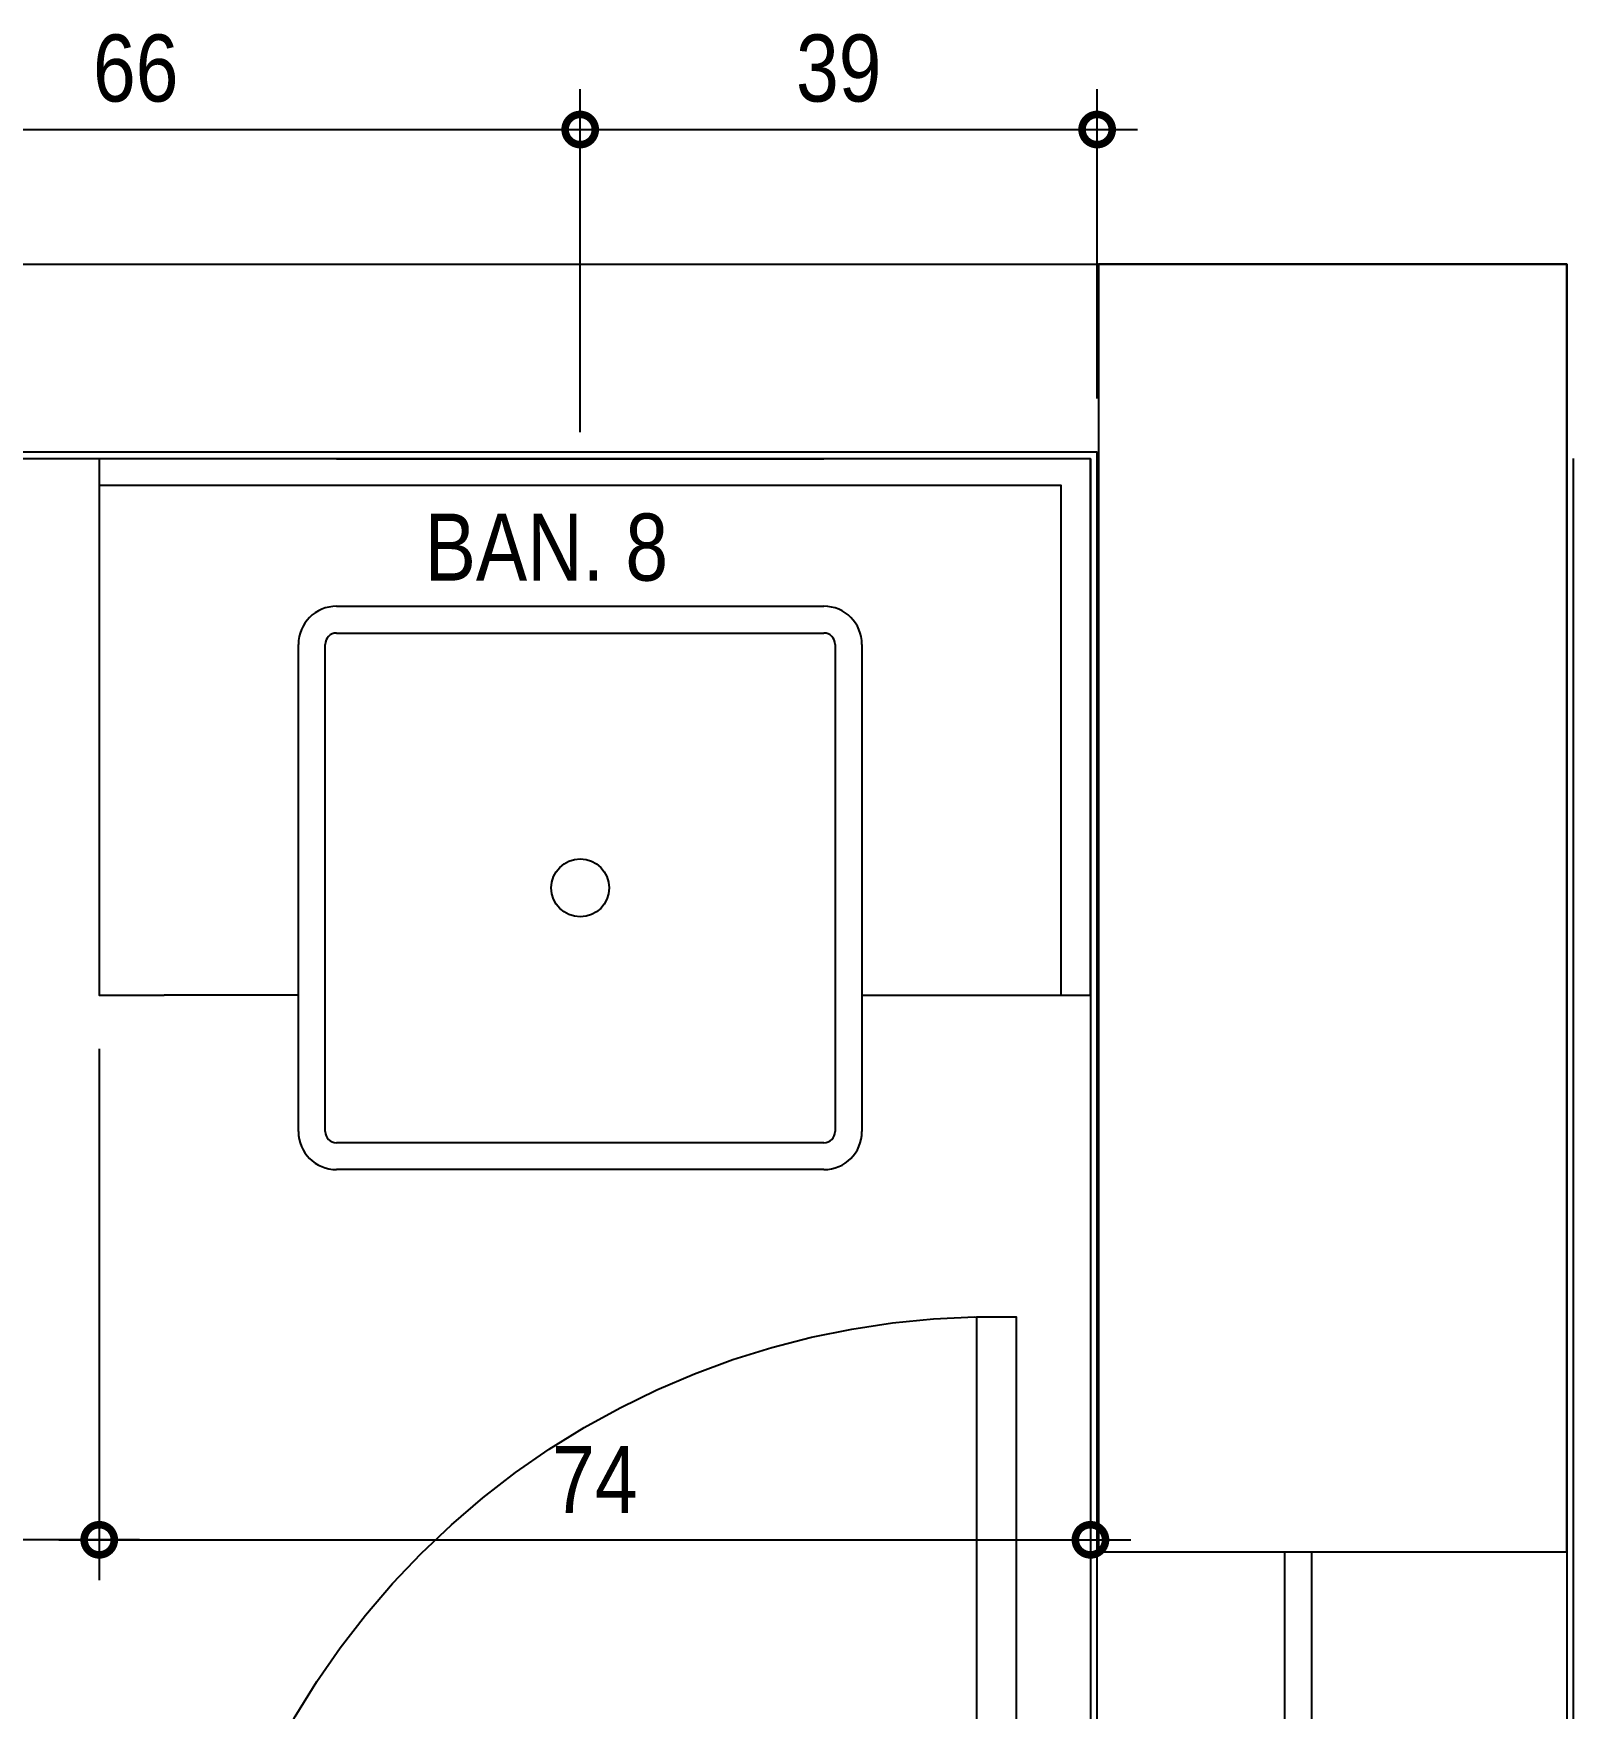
# Model space of a CAD drawing. Header units: metres. Extents: x 3 to 168, y -142 to 28.
# Drawn here: x 61.859 to 63.007, y -79.797 to -78.549 of the extents above; entities that cross this region are included whole.
import ezdxf

# ---------------------------------------------------------------- set-up
doc = ezdxf.new("R2010")
doc.units = ezdxf.units.M
doc.linetypes.add('DASHEDX2', pattern=[1.5, 1, -0.5])
for name, color, linetype in [('ARQ-ALV ACAB', 4, 'Continuous'), ('ARQ-ALV OSSO', 5, 'Continuous'), ('ARQ-CAX @ 1', 1, 'Continuous'), ('ARQ-DIM', 2, 'Continuous'), ('ARQ-HID', 2, 'Continuous'), ('ARQ-PRJ', 7, 'DASHEDX2'), ('ARQ-TXT', 2, 'Continuous')]:
    doc.layers.add(name, color=color, linetype=linetype)
doc.styles.add('Adesa', font='ARIALN.TTF')
doc.dimstyles.new('ADESA 1-0025', dxfattribs={"dimtxt": 0.05, "dimasz": 0.045, "dimexe": 0.03, "dimexo": 0.04, "dimgap": 0.02, "dimtad": 1, "dimtoh": 1, "dimdec": 0, "dimlfac": 100, "dimzin": 4, "dimtxsty": 'Adesa', "dimblk": 'DOTSMALL', "dimcen": 1, "dimdle": 0.03, "dimclrd": 1, "dimclre": 1, "dimclrt": 256, "dimazin": 1, "dimtm": 1e-09, "dimtfac": 1, "dimtdec": 0, "dimtix": 1, "dimtmove": 2, "dimatfit": 0, "dimldrblk": 'DOTSMALL', "dimfxl": 0.8, "dimtvp": 2, "dimtolj": 1, "dimtzin": 0, "dimarcsym": 0})

# ---------------------------------------------------------------- blocks, each defined once
blk = doc.blocks.new('ARQ-HID-CUBA Q')
for points in [[(-0.1816, 0), (0.1816, 0)], [(-0.1816, -0.11), (0.1816, -0.11)], [(-0.1816, -0.13), (0.1816, -0.13)], [(-0.21, -0.5016), (-0.21, -0.1384)], [(-0.19, -0.5016), (-0.19, -0.1384)], [(0.19, -0.1384), (0.19, -0.5016)], [(0.21, -0.1384), (0.21, -0.5016)], [(-0.21, -0.4), (-0.31, -0.4)], [(0.21, -0.4), (0.31, -0.4)], [(0.1816, -0.51), (-0.1816, -0.51)], [(0.1816, -0.53), (-0.1816, -0.53)], [(0.1816, -0.53), (-0.1816, -0.53)]]:
    blk.add_lwpolyline(points)
blk.add_circle((0, -0.32), 0.0216)
for centre, radius, start, end in [((-0.1816, -0.1384), 0.0284, 90, 180), ((0.1816, -0.1384), 0.0284, 0, 90), ((-0.1816, -0.1384), 0.0084, 90, 180), ((0.1816, -0.1384), 0.0084, 0, 90), ((-0.1816, -0.5016), 0.0284, 180, 270), ((-0.1816, -0.5016), 0.0084, 180, 270), ((0.1816, -0.5016), 0.0284, 270, 0), ((0.1816, -0.5016), 0.0084, 270, 0)]:
    blk.add_arc(centre, radius, start, end)
blk = doc.blocks.new('*U186')
for points in [[(-0.665, 0.01), (-0.615, 0.01), (-0.615, 0), (-0.665, 0)], [(0.045, 0.01), (-0.005, 0.01), (-0.005, 0), (0.045, 0)], [(-0.675, -0.16), (-0.625, -0.16), (-0.625, -0.15), (-0.675, -0.15)], [(0, -0.15), (0, -0.77), (-0.03, -0.77), (-0.03, -0.15)], [(0.055, -0.16), (0.005, -0.16), (0.005, -0.15), (0.055, -0.15)]]:
    blk.add_lwpolyline(points, close=True)
for points in [[(-0.66, -0.15), (-0.62, -0.15), (-0.62, -0.12), (-0.61, -0.12), (-0.61, 0), (-0.645, 0), (-0.645, -0.15)], [(0.04, -0.15), (0, -0.15), (0, -0.12), (-0.01, -0.12), (-0.01, 0), (0.025, 0), (0.025, -0.15)]]:
    blk.add_lwpolyline(points)
at = {"layer": 'ARQ-PRJ'}
blk.add_arc((-0.0179, -0.1679), 0.6024, 178.2986, 271.7014, dxfattribs=at)
blk = doc.blocks.new('_DotSmall')
at = {"color": 0, "linetype": 'ByBlock', "const_width": 0.5}
blk.add_lwpolyline([(-0.0625, 0, 1), (0.0625, 0, 1)], format="xyb", close=True, dxfattribs=at)
blk = doc.blocks.new('*D212')
at = {"layer": 'ARQ-DIM', "color": 1, "lineweight": -2, "transparency": 16777216}
for p, q in [((62.2669, -78.8457), (62.2669, -78.5902)), ((62.6522, -78.8206), (62.6522, -78.5902)), ((62.2369, -78.6202), (62.6822, -78.6202))]:
    blk.add_line(p, q, dxfattribs=at)
at = {"layer": 'Defpoints', "color": 0, "transparency": 16777216}
for p in [(62.6522, -78.6202), (62.6522, -78.8606, 0), (62.2669, -78.8857, 0)]:
    blk.add_point(p, dxfattribs=at)
at = {"layer": 'ARQ-DIM', "color": 1, "lineweight": -2, "transparency": 16777216, "xscale": 0.045, "yscale": 0.045, "zscale": 0.045, "rotation": 180}
blk.add_blockref('_DotSmall', (62.2669, -78.6202), dxfattribs=at)
at = {"layer": 'ARQ-DIM', "color": 1, "lineweight": -2, "transparency": 16777216, "xscale": 0.045, "yscale": 0.045, "zscale": 0.045}
blk.add_blockref('_DotSmall', (62.6522, -78.6202), dxfattribs=at)
at = {"layer": 'ARQ-DIM', "transparency": 16777216, "insert": (62.4596, -78.5747), "char_height": 0.05, "attachment_point": 5, "style": 'Adesa'}
blk.add_mtext('\\A1;39', dxfattribs=at)
blk = doc.blocks.new('*D214')
at = {"layer": 'ARQ-DIM', "color": 1, "lineweight": -2, "transparency": 16777216}
for p, q in [((61.6043, -78.7109), (61.6043, -78.5902)), ((62.2669, -78.7109), (62.2669, -78.5902)), ((61.5743, -78.6202), (62.2969, -78.6202))]:
    blk.add_line(p, q, dxfattribs=at)
at = {"layer": 'Defpoints', "color": 0, "transparency": 16777216}
for p in [(62.2669, -78.6202), (61.6043, -78.7509), (62.2669, -78.7509)]:
    blk.add_point(p, dxfattribs=at)
at = {"layer": 'ARQ-DIM', "color": 1, "lineweight": -2, "transparency": 16777216, "xscale": 0.045, "yscale": 0.045, "zscale": 0.045, "rotation": 180}
blk.add_blockref('_DotSmall', (61.6043, -78.6202), dxfattribs=at)
at = {"layer": 'ARQ-DIM', "color": 1, "lineweight": -2, "transparency": 16777216, "xscale": 0.045, "yscale": 0.045, "zscale": 0.045}
blk.add_blockref('_DotSmall', (62.2669, -78.6202), dxfattribs=at)
at = {"layer": 'ARQ-DIM', "transparency": 16777216, "insert": (61.9356, -78.5747), "char_height": 0.05, "attachment_point": 5, "style": 'Adesa'}
blk.add_mtext('\\A1;66', dxfattribs=at)
blk = doc.blocks.new('*D215')
at = {"layer": 'ARQ-DIM', "color": 1, "lineweight": -2, "transparency": 16777216}
for p, q in [((61.3084, -79.3056), (61.3084, -79.7016)), ((61.9084, -79.3056), (61.9084, -79.7016)), ((61.9384, -79.6716), (61.2784, -79.6716))]:
    blk.add_line(p, q, dxfattribs=at)
at = {"layer": 'Defpoints', "color": 0, "transparency": 16777216}
for p in [(61.3084, -79.2656), (61.9084, -79.2656), (61.3084, -79.6716)]:
    blk.add_point(p, dxfattribs=at)
at = {"layer": 'ARQ-DIM', "color": 1, "lineweight": -2, "transparency": 16777216, "xscale": 0.045, "yscale": 0.045, "zscale": 0.045, "rotation": 180}
blk.add_blockref('_DotSmall', (61.3084, -79.6716), dxfattribs=at)
at = {"layer": 'ARQ-DIM', "color": 1, "lineweight": -2, "transparency": 16777216, "xscale": 0.045, "yscale": 0.045, "zscale": 0.045}
blk.add_blockref('_DotSmall', (61.9084, -79.6716), dxfattribs=at)
at = {"layer": 'ARQ-DIM', "transparency": 16777216, "insert": (61.6084, -79.6261), "char_height": 0.05, "width": 0.001722, "attachment_point": 5, "style": 'Adesa'}
blk.add_mtext('\\A1;60 - 60 mín.', dxfattribs=at)
blk = doc.blocks.new('*D216')
at = {"layer": 'ARQ-DIM', "color": 1, "lineweight": -2, "transparency": 16777216}
for p, q in [((61.9084, -79.3056), (61.9084, -79.7016)), ((62.6472, -79.3056), (62.6472, -79.7016)), ((61.8784, -79.6716), (62.6772, -79.6716))]:
    blk.add_line(p, q, dxfattribs=at)
at = {"layer": 'Defpoints', "color": 0, "transparency": 16777216}
for p in [(61.9084, -79.2656), (62.6472, -79.2656), (62.6472, -79.6716)]:
    blk.add_point(p, dxfattribs=at)
at = {"layer": 'ARQ-DIM', "color": 1, "lineweight": -2, "transparency": 16777216, "xscale": 0.045, "yscale": 0.045, "zscale": 0.045, "rotation": 180}
blk.add_blockref('_DotSmall', (61.9084, -79.6716), dxfattribs=at)
at = {"layer": 'ARQ-DIM', "color": 1, "lineweight": -2, "transparency": 16777216, "xscale": 0.045, "yscale": 0.045, "zscale": 0.045}
blk.add_blockref('_DotSmall', (62.6472, -79.6716), dxfattribs=at)
at = {"layer": 'ARQ-DIM', "transparency": 16777216, "insert": (62.2778, -79.6266), "char_height": 0.05, "attachment_point": 5, "style": 'Adesa'}
blk.add_mtext('\\A1;74', dxfattribs=at)
blk = doc.blocks.new('AREAS MOLHADAS')
at = {"layer": 'ARQ-ALV ACAB', "elevation": 0}
for points in [[(62.6472, -78.8656), (61.3084, -78.8656)], [(62.6472, -78.8656), (62.6472, -80.1256), (62.6172, -80.1256), (62.6172, -80.2756), (63.0072, -80.2756), (63.0072, -78.8654)]]:
    blk.add_lwpolyline(points, dxfattribs=at)
at = {"layer": 'ARQ-ALV OSSO', "elevation": 0}
for points in [[(61.7282, -80.2706), (61.1134, -80.2706), (61.1134, -80.1306), (61.1634, -80.1306), (61.1634, -78.7206), (63.0022, -78.7206), (63.0022, -80.2706), (62.6222, -80.2706), (62.6222, -80.1306), (62.6522, -80.1306), (62.6522, -78.8606)], [(61.3034, -78.8606), (62.6522, -78.8606)], [(62.7922, -80.1306), (62.7922, -79.6806)], [(62.8122, -80.1306), (62.8122, -79.6806)]]:
    blk.add_lwpolyline(points, dxfattribs=at)
blk.add_lwpolyline([(63.0022, -78.7206), (62.6533, -78.7206), (62.6533, -79.6806), (63.0022, -79.6806)], close=True, dxfattribs=at)
at = {"layer": 'ARQ-HID', "lineweight": -2, "elevation": 0}
blk.add_lwpolyline([(62.5769, -79.2656), (62.6472, -79.2656), (62.6472, -78.8656), (61.9084, -78.8656), (61.9084, -79.2656), (61.9569, -79.2656)], dxfattribs=at)
at = {"layer": 'ARQ-HID', "elevation": 0}
blk.add_lwpolyline([(62.6255, -79.2656), (62.6255, -78.8857), (61.9084, -78.8857)], dxfattribs=at)
at = {"layer": 'ARQ-CAX @ 1', "xscale": -1, "rotation": 180}
blk.add_blockref('*U186', (62.5922, -80.2756, 0), dxfattribs=at)
at = {"layer": 'ARQ-HID', "lineweight": -2}
blk.add_blockref('ARQ-HID-CUBA Q', (62.2669, -78.8656), dxfattribs=at)
at = {"layer": 'ARQ-TXT', "insert": (62.151, -78.9065, 0), "char_height": 0.05, "attachment_point": 1, "style": 'Adesa'}
blk.add_mtext_dynamic_manual_height_columns('BAN. 8', width=0.263964, gutter_width=1, heights=[0], dxfattribs=at)
at = {"layer": 'ARQ-DIM'}
for base, p1, p2, picture, middle in [((62.2669, -78.6202), (61.6043, -78.7509), (62.2669, -78.7509), '*D214', (61.9356, -78.5747)), ((62.6522, -78.6202), (62.2669, -78.8857, 0), (62.6522, -78.8606, 0), '*D212', (62.4596, -78.5747))]:
    dim = blk.add_linear_dim(base=base, p1=p1, p2=p2, dimstyle='ADESA 1-0025', dxfattribs=at)
    dim.commit()
    dim.dimension.update_dxf_attribs({"geometry": picture, "text_midpoint": middle})
dim = blk.add_linear_dim(base=(61.3084, -79.6716, 0), p1=(61.9084, -79.2656, 0), p2=(61.3084, -79.2656, 0), angle=180, text='<> - 60 mín.', dimstyle='ADESA 1-0025', dxfattribs=at)
dim.commit()
dim.dimension.update_dxf_attribs({"geometry": '*D215', "text_midpoint": (61.6084, -79.6261, 0)})
dim = blk.add_linear_dim(base=(62.6472, -79.6716, 0), p1=(61.9084, -79.2656, 0), p2=(62.6472, -79.2656, 0), angle=180, dimstyle='ADESA 1-0025', dxfattribs=at)
dim.commit()
dim.dimension.update_dxf_attribs({"geometry": '*D216', "text_midpoint": (62.2778, -79.6266, 0)})

msp = doc.modelspace()

# ---------------------------------------------------------------- block references
msp.add_blockref('AREAS MOLHADAS', (0, 0))

doc.saveas('drawing.dxf')
